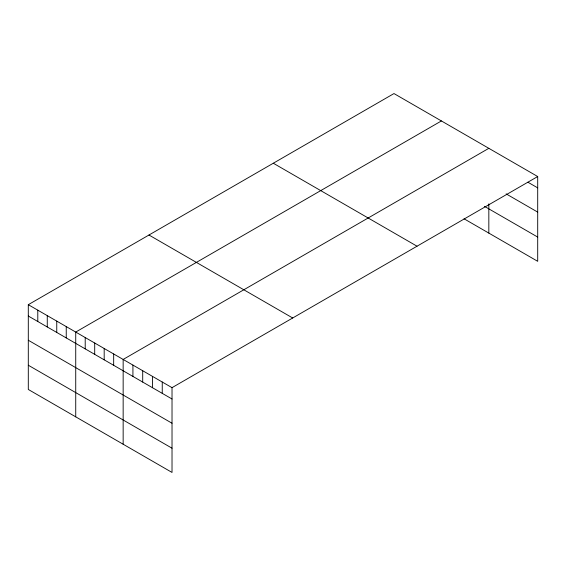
<?xml version="1.0" encoding="UTF-8"?>
<svg xmlns="http://www.w3.org/2000/svg" width="566" height="566" viewBox="0 0 566 566"><rect width="100%" height="100%" fill="white"/><g stroke="black" fill="none" stroke-linecap="round" stroke-linejoin="round"><path stroke-width="0.85" d="M28.3 304.685L172.022 387.66L172.022 472.44L28.3 389.465L28.3 304.685L393.978 93.56L537.7 176.535L537.7 261.315L464.028 218.78M441.409 120.94L75.731 332.065L75.731 416.845M488.833 148.327L123.155 359.445L123.155 444.225M172.022 387.66L537.7 176.535M527.929 182.224L537.7 187.87M506.124 193.876L537.7 212.109M484.461 206.335L537.7 237.076M273.307 163.234L417.029 246.21M148.971 235.017L292.693 317.993M28.3 316.019L172.022 398.995M28.3 340.251L172.022 423.227M28.3 365.226L172.022 448.201M488.833 203.873L488.833 233.1M162.251 382.022L162.251 393.349M152.473 376.376L152.473 387.71M142.703 370.737L142.703 382.064M132.925 365.091L132.925 376.425M113.667 353.969L113.667 365.303M104.186 348.493L104.186 359.827M94.699 343.017L94.699 354.351M85.211 337.541L85.211 348.875M66.243 326.589L66.243 337.923M56.756 321.113L56.756 332.447M47.268 315.637L47.268 326.971M37.788 310.161L37.788 321.495"/></g></svg>
